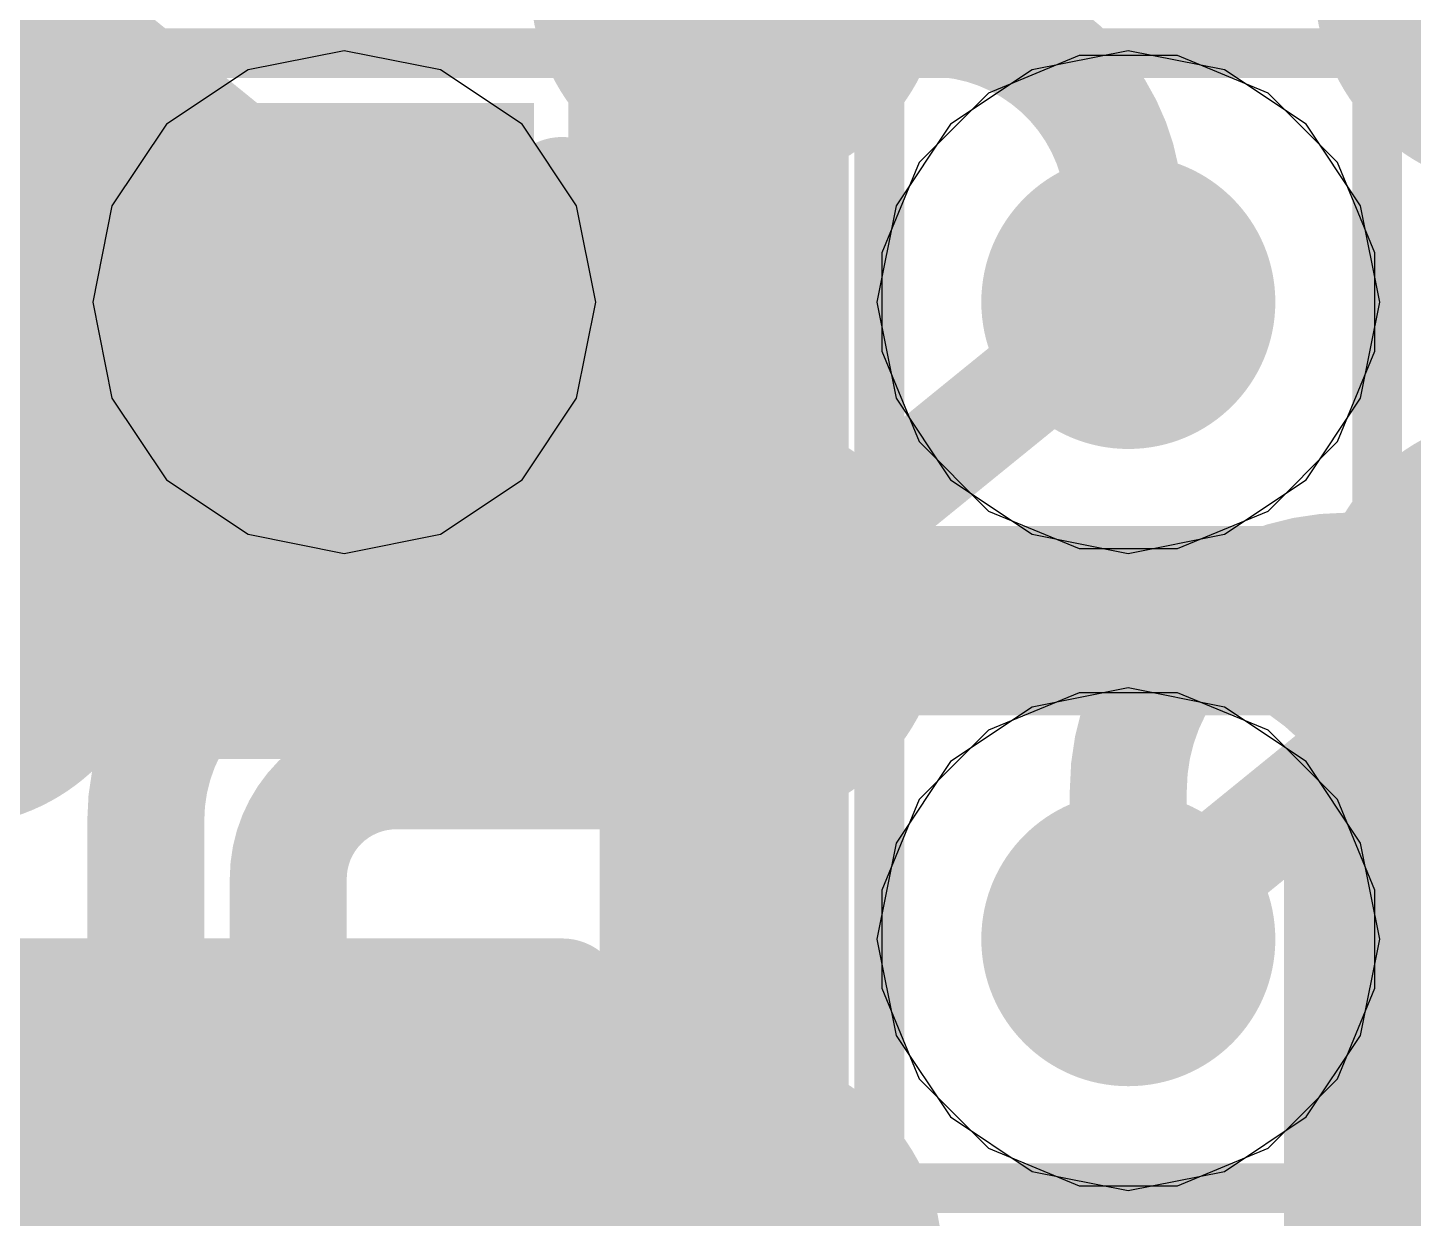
# Model space of a CAD drawing. Header units: inches. Extents: x -6 to 284, y -12 to 154.
# Drawn here: x 70.279 to 71.693, y 2.598 to 3.813 of the extents above; entities that cross this region are included whole.
import ezdxf

# ---------------------------------------------------------------- set-up
doc = ezdxf.new("R2010")
doc.units = ezdxf.units.IN
for name, color, linetype in [('Bottom Layer', 5, 'Continuous'), ('Bottom Overlay', 54, 'Continuous'), ('Bottom Paste', 16, 'Continuous'), ('Bottom Solder', 6, 'Continuous'), ('Drill Drawing', 1, 'Continuous'), ('GND-1', 16, 'Continuous'), ('GND-2', 90, 'Continuous'), ('GND-3', 216, 'Continuous'), ('GND-4', 54, 'Continuous'), ('PWR-1', 156, 'Continuous'), ('PWR-2', 130, 'Continuous'), ('Signal L1', 76, 'Continuous'), ('Signal L2', 6, 'Continuous'), ('Top Layer', 1, 'Continuous'), ('Top Paste', 8, 'Continuous'), ('Top Solder', 216, 'Continuous'), ('Via Holes', 16, 'Continuous')]:
    doc.layers.add(name, color=color, linetype=linetype)

# ---------------------------------------------------------------- blocks, each defined once
blk = doc.blocks.new('200_WFBGA__10_15__127')
at = {"layer": 'Top Layer'}
h = blk.add_hatch(color=1, dxfattribs=at)
edge = h.paths.add_edge_path()
edge.add_arc((-3.599942, -4.875022), 0.15999968, 0, 360)
h = blk.add_hatch(color=1, dxfattribs=at)
edge = h.paths.add_edge_path()
edge.add_arc((-2.800096, -4.875022), 0.15999968, 0, 360)
h = blk.add_hatch(color=1, dxfattribs=at)
edge = h.paths.add_edge_path()
edge.add_arc((-1.999996, -4.875022), 0.15999968, 0, 360)
h = blk.add_hatch(color=1, dxfattribs=at)
edge = h.paths.add_edge_path()
edge.add_arc((-3.599942, -5.525008), 0.15999968, 0, 360)
h = blk.add_hatch(color=1, dxfattribs=at)
edge = h.paths.add_edge_path()
edge.add_arc((-2.800096, -5.525008), 0.15999968, 0, 360)
h = blk.add_hatch(color=1, dxfattribs=at)
edge = h.paths.add_edge_path()
edge.add_arc((-1.999996, -5.525008), 0.15999968, 0, 360)
h = blk.add_hatch(color=1, dxfattribs=at)
edge = h.paths.add_edge_path()
edge.add_arc((-3.599942, -6.174994), 0.15999968, 0, 360)
h = blk.add_hatch(color=1, dxfattribs=at)
edge = h.paths.add_edge_path()
edge.add_arc((-2.800096, -6.174994), 0.15999968, 0, 360)
h = blk.add_hatch(color=1, dxfattribs=at)
edge = h.paths.add_edge_path()
edge.add_arc((-1.999996, -6.174994), 0.15999968, 0, 360)
at = {"layer": 'Top Paste'}
h = blk.add_hatch(color=8, dxfattribs=at)
edge = h.paths.add_edge_path()
edge.add_arc((-3.599942, -4.875022), 0.15999968, 0, 360)
h = blk.add_hatch(color=8, dxfattribs=at)
edge = h.paths.add_edge_path()
edge.add_arc((-2.800096, -4.875022), 0.15999968, 0, 360)
h = blk.add_hatch(color=8, dxfattribs=at)
edge = h.paths.add_edge_path()
edge.add_arc((-1.999996, -4.875022), 0.15999968, 0, 360)
h = blk.add_hatch(color=8, dxfattribs=at)
edge = h.paths.add_edge_path()
edge.add_arc((-3.599942, -5.525008), 0.15999968, 0, 360)
h = blk.add_hatch(color=8, dxfattribs=at)
edge = h.paths.add_edge_path()
edge.add_arc((-2.800096, -5.525008), 0.15999968, 0, 360)
h = blk.add_hatch(color=8, dxfattribs=at)
edge = h.paths.add_edge_path()
edge.add_arc((-1.999996, -5.525008), 0.15999968, 0, 360)
h = blk.add_hatch(color=8, dxfattribs=at)
edge = h.paths.add_edge_path()
edge.add_arc((-3.599942, -6.174994), 0.15999968, 0, 360)
h = blk.add_hatch(color=8, dxfattribs=at)
edge = h.paths.add_edge_path()
edge.add_arc((-2.800096, -6.174994), 0.15999968, 0, 360)
h = blk.add_hatch(color=8, dxfattribs=at)
edge = h.paths.add_edge_path()
edge.add_arc((-1.999996, -6.174994), 0.15999968, 0, 360)
at = {"layer": 'Top Solder'}
h = blk.add_hatch(color=216, dxfattribs=at)
edge = h.paths.add_edge_path()
edge.add_arc((-3.599942, -4.875022), 0.21001228, 0, 360)
h = blk.add_hatch(color=216, dxfattribs=at)
edge = h.paths.add_edge_path()
edge.add_arc((-2.800096, -4.875022), 0.21001228, 0, 360)
h = blk.add_hatch(color=216, dxfattribs=at)
edge = h.paths.add_edge_path()
edge.add_arc((-1.999996, -4.875022), 0.21001228, 0, 360)
h = blk.add_hatch(color=216, dxfattribs=at)
edge = h.paths.add_edge_path()
edge.add_arc((-3.599942, -5.525008), 0.21001228, 0, 360)
h = blk.add_hatch(color=216, dxfattribs=at)
edge = h.paths.add_edge_path()
edge.add_arc((-2.800096, -5.525008), 0.21001228, 0, 360)
h = blk.add_hatch(color=216, dxfattribs=at)
edge = h.paths.add_edge_path()
edge.add_arc((-1.999996, -5.525008), 0.21001228, 0, 360)
h = blk.add_hatch(color=216, dxfattribs=at)
edge = h.paths.add_edge_path()
edge.add_arc((-3.599942, -6.174994), 0.21001228, 0, 360)
h = blk.add_hatch(color=216, dxfattribs=at)
edge = h.paths.add_edge_path()
edge.add_arc((-2.800096, -6.174994), 0.21001228, 0, 360)
h = blk.add_hatch(color=216, dxfattribs=at)
edge = h.paths.add_edge_path()
edge.add_arc((-1.999996, -6.174994), 0.21001228, 0, 360)
blk = doc.blocks.new('C___0402_B_288')
at = {"layer": 'Bottom Layer'}
for points in [[(-0.2413, 0.3175), (-0.2412999999999999, -0.3175), (-0.6985, -0.3175), (-0.6985, 0.3175)], [(0.6985, 0.3175), (0.6985, -0.3175), (0.2413, -0.3175), (0.2412999999999999, 0.3175)]]:
    blk.add_hatch(color=5, dxfattribs=at).paths.add_polyline_path(points)
at = {"layer": 'Bottom Paste'}
for points in [[(-0.2413, 0.3175), (-0.2412999999999999, -0.3175), (-0.6985, -0.3175), (-0.6985, 0.3175)], [(0.6985, 0.3175), (0.6985, -0.3175), (0.2413, -0.3175), (0.2412999999999999, 0.3175)]]:
    blk.add_hatch(color=16, dxfattribs=at).paths.add_polyline_path(points)
at = {"layer": 'Bottom Solder'}
for points in [[(-0.18130012, 0.37749988), (-0.18130012, -0.37749988), (-0.7584998799999999, -0.37749988), (-0.7584998799999999, 0.37749988)], [(0.7584998799999999, 0.37749988), (0.7584998799999999, -0.37749988), (0.18130012, -0.37749988), (0.18130012, 0.37749988)]]:
    blk.add_hatch(color=6, dxfattribs=at).paths.add_polyline_path(points)
at = {"layer": 'Bottom Overlay'}
for points in [[(-0.7874, 0.4064, 0.127, 0.127, 0), (-0.7874, -0.4064, 0.127, 0.127, 0)], [(-0.7874, 0.4064, 0.127, 0.127, 0), (-0.2794, 0.4064, 0.127, 0.127, 0)], [(0.2794, 0.4064, 0.127, 0.127, 0), (0.7874, 0.4064, 0.127, 0.127, 0)], [(0.7874, 0.4064, 0.127, 0.127, 0), (0.7874, -0.4064, 0.127, 0.127, 0)], [(-0.7874, -0.4064, 0.127, 0.127, 0), (-0.2794, -0.4064, 0.127, 0.127, 0)], [(0.2794, -0.4064, 0.127, 0.127, 0), (0.7874, -0.4064, 0.127, 0.127, 0)]]:
    blk.add_lwpolyline(points, format="xyseb", dxfattribs=at)
for points in [[(-0.8191499999999999, 0.4064, 0.0635, 0.0635, 1), (-0.7556499999999999, 0.4064, 0.0635, 0.0635, 1)], [(-0.8191499999999999, 0.4064, 0.0635, 0.0635, 1), (-0.7556499999999999, 0.4064, 0.0635, 0.0635, 1)], [(-0.31115, 0.4064, 0.0635, 0.0635, 1), (-0.24765, 0.4064, 0.0635, 0.0635, 1)], [(0.24765, 0.4064, 0.0635, 0.0635, 1), (0.31115, 0.4064, 0.0635, 0.0635, 1)], [(0.7556499999999999, 0.4064, 0.0635, 0.0635, 1), (0.8191499999999999, 0.4064, 0.0635, 0.0635, 1)], [(0.7556499999999999, 0.4064, 0.0635, 0.0635, 1), (0.8191499999999999, 0.4064, 0.0635, 0.0635, 1)], [(-0.8191499999999999, -0.4064, 0.0635, 0.0635, 1), (-0.7556499999999999, -0.4064, 0.0635, 0.0635, 1)], [(-0.8191499999999999, -0.4064, 0.0635, 0.0635, 1), (-0.7556499999999999, -0.4064, 0.0635, 0.0635, 1)], [(-0.31115, -0.4064, 0.0635, 0.0635, 1), (-0.24765, -0.4064, 0.0635, 0.0635, 1)], [(0.24765, -0.4064, 0.0635, 0.0635, 1), (0.31115, -0.4064, 0.0635, 0.0635, 1)], [(0.7556499999999999, -0.4064, 0.0635, 0.0635, 1), (0.8191499999999999, -0.4064, 0.0635, 0.0635, 1)], [(0.7556499999999999, -0.4064, 0.0635, 0.0635, 1), (0.8191499999999999, -0.4064, 0.0635, 0.0635, 1)]]:
    blk.add_lwpolyline(points, format="xyseb", close=True, dxfattribs=at)
blk = doc.blocks.new('C___0402_B_295')
at = {"layer": 'Bottom Layer'}
for points in [[(-0.2413, 0.3175), (-0.2412999999999999, -0.3175), (-0.6985, -0.3175), (-0.6985, 0.3175)], [(0.6985, 0.3175), (0.6985, -0.3175), (0.2413, -0.3175), (0.2412999999999999, 0.3175)]]:
    blk.add_hatch(color=5, dxfattribs=at).paths.add_polyline_path(points)
at = {"layer": 'Bottom Paste'}
for points in [[(-0.2413, 0.3175), (-0.2412999999999999, -0.3175), (-0.6985, -0.3175), (-0.6985, 0.3175)], [(0.6985, 0.3175), (0.6985, -0.3175), (0.2413, -0.3175), (0.2412999999999999, 0.3175)]]:
    blk.add_hatch(color=16, dxfattribs=at).paths.add_polyline_path(points)
at = {"layer": 'Bottom Solder'}
for points in [[(-0.18130012, 0.37749988), (-0.18130012, -0.37749988), (-0.7584998799999999, -0.37749988), (-0.7584998799999999, 0.37749988)], [(0.7584998799999999, 0.37749988), (0.7584998799999999, -0.37749988), (0.18130012, -0.37749988), (0.18130012, 0.37749988)]]:
    blk.add_hatch(color=6, dxfattribs=at).paths.add_polyline_path(points)
at = {"layer": 'Bottom Overlay'}
for points in [[(-0.7874, -0.4064, 0.127, 0.127, 0), (-0.7874, 0.4064, 0.127, 0.127, 0)], [(-0.2794, 0.4064, 0.127, 0.127, 0), (-0.7874, 0.4064, 0.127, 0.127, 0)], [(0.7874, 0.4064, 0.127, 0.127, 0), (0.2794, 0.4064, 0.127, 0.127, 0)], [(0.7874, -0.4064, 0.127, 0.127, 0), (0.7874, 0.4064, 0.127, 0.127, 0)], [(-0.2794, -0.4064, 0.127, 0.127, 0), (-0.7874, -0.4064, 0.127, 0.127, 0)], [(0.7874, -0.4064, 0.127, 0.127, 0), (0.2794, -0.4064, 0.127, 0.127, 0)]]:
    blk.add_lwpolyline(points, format="xyseb", dxfattribs=at)
for points in [[(-0.8191499999999999, 0.4064, 0.0635, 0.0635, 1), (-0.7556499999999999, 0.4064, 0.0635, 0.0635, 1)], [(-0.8191499999999999, 0.4064, 0.0635, 0.0635, 1), (-0.7556499999999999, 0.4064, 0.0635, 0.0635, 1)], [(-0.31115, 0.4064, 0.0635, 0.0635, 1), (-0.24765, 0.4064, 0.0635, 0.0635, 1)], [(0.24765, 0.4064, 0.0635, 0.0635, 1), (0.31115, 0.4064, 0.0635, 0.0635, 1)], [(0.7556499999999999, 0.4064, 0.0635, 0.0635, 1), (0.8191499999999999, 0.4064, 0.0635, 0.0635, 1)], [(0.7556499999999999, 0.4064, 0.0635, 0.0635, 1), (0.8191499999999999, 0.4064, 0.0635, 0.0635, 1)], [(-0.8191499999999999, -0.4064, 0.0635, 0.0635, 1), (-0.7556499999999999, -0.4064, 0.0635, 0.0635, 1)], [(-0.8191499999999999, -0.4064, 0.0635, 0.0635, 1), (-0.7556499999999999, -0.4064, 0.0635, 0.0635, 1)], [(-0.31115, -0.4064, 0.0635, 0.0635, 1), (-0.24765, -0.4064, 0.0635, 0.0635, 1)], [(0.24765, -0.4064, 0.0635, 0.0635, 1), (0.31115, -0.4064, 0.0635, 0.0635, 1)], [(0.7556499999999999, -0.4064, 0.0635, 0.0635, 1), (0.8191499999999999, -0.4064, 0.0635, 0.0635, 1)], [(0.7556499999999999, -0.4064, 0.0635, 0.0635, 1), (0.8191499999999999, -0.4064, 0.0635, 0.0635, 1)]]:
    blk.add_lwpolyline(points, format="xyseb", close=True, dxfattribs=at)
blk = doc.blocks.new('C___0402_B_310')
at = {"layer": 'Bottom Layer'}
for points in [[(-0.2413, 0.3175), (-0.2412999999999999, -0.3175), (-0.6985, -0.3175), (-0.6985, 0.3175)], [(0.6985, 0.3175), (0.6985, -0.3175), (0.2413, -0.3175), (0.2412999999999999, 0.3175)]]:
    blk.add_hatch(color=5, dxfattribs=at).paths.add_polyline_path(points)
at = {"layer": 'Bottom Paste'}
for points in [[(-0.2413, 0.3175), (-0.2412999999999999, -0.3175), (-0.6985, -0.3175), (-0.6985, 0.3175)], [(0.6985, 0.3175), (0.6985, -0.3175), (0.2413, -0.3175), (0.2412999999999999, 0.3175)]]:
    blk.add_hatch(color=16, dxfattribs=at).paths.add_polyline_path(points)
at = {"layer": 'Bottom Solder'}
for points in [[(-0.18130012, 0.37749988), (-0.18130012, -0.37749988), (-0.7584998799999999, -0.37749988), (-0.7584998799999999, 0.37749988)], [(0.7584998799999999, 0.37749988), (0.7584998799999999, -0.37749988), (0.18130012, -0.37749988), (0.18130012, 0.37749988)]]:
    blk.add_hatch(color=6, dxfattribs=at).paths.add_polyline_path(points)
at = {"layer": 'Bottom Overlay'}
for points in [[(-0.7874, 0.4064, 0.127, 0.127, 0), (-0.7874, -0.4064, 0.127, 0.127, 0)], [(-0.7874, 0.4064, 0.127, 0.127, 0), (-0.2794, 0.4064, 0.127, 0.127, 0)], [(0.2794, 0.4064, 0.127, 0.127, 0), (0.7874, 0.4064, 0.127, 0.127, 0)], [(0.7874, 0.4064, 0.127, 0.127, 0), (0.7874, -0.4064, 0.127, 0.127, 0)], [(-0.7874, -0.4064, 0.127, 0.127, 0), (-0.2794, -0.4064, 0.127, 0.127, 0)], [(0.2794, -0.4064, 0.127, 0.127, 0), (0.7874, -0.4064, 0.127, 0.127, 0)]]:
    blk.add_lwpolyline(points, format="xyseb", dxfattribs=at)
for points in [[(-0.8191499999999999, 0.4064, 0.0635, 0.0635, 1), (-0.7556499999999999, 0.4064, 0.0635, 0.0635, 1)], [(-0.8191499999999999, 0.4064, 0.0635, 0.0635, 1), (-0.7556499999999999, 0.4064, 0.0635, 0.0635, 1)], [(-0.31115, 0.4064, 0.0635, 0.0635, 1), (-0.24765, 0.4064, 0.0635, 0.0635, 1)], [(0.24765, 0.4064, 0.0635, 0.0635, 1), (0.31115, 0.4064, 0.0635, 0.0635, 1)], [(0.7556499999999999, 0.4064, 0.0635, 0.0635, 1), (0.8191499999999999, 0.4064, 0.0635, 0.0635, 1)], [(0.7556499999999999, 0.4064, 0.0635, 0.0635, 1), (0.8191499999999999, 0.4064, 0.0635, 0.0635, 1)], [(-0.8191499999999999, -0.4064, 0.0635, 0.0635, 1), (-0.7556499999999999, -0.4064, 0.0635, 0.0635, 1)], [(-0.8191499999999999, -0.4064, 0.0635, 0.0635, 1), (-0.7556499999999999, -0.4064, 0.0635, 0.0635, 1)], [(-0.31115, -0.4064, 0.0635, 0.0635, 1), (-0.24765, -0.4064, 0.0635, 0.0635, 1)], [(0.24765, -0.4064, 0.0635, 0.0635, 1), (0.31115, -0.4064, 0.0635, 0.0635, 1)], [(0.7556499999999999, -0.4064, 0.0635, 0.0635, 1), (0.8191499999999999, -0.4064, 0.0635, 0.0635, 1)], [(0.7556499999999999, -0.4064, 0.0635, 0.0635, 1), (0.8191499999999999, -0.4064, 0.0635, 0.0635, 1)]]:
    blk.add_lwpolyline(points, format="xyseb", close=True, dxfattribs=at)

msp = doc.modelspace()

# ---------------------------------------------------------------- hatches: boundary and pattern name
at = {"layer": 'Bottom Layer'}
h = msp.add_hatch(color=5, dxfattribs=at)
edge = h.paths.add_edge_path()
edge.add_arc((70.60184, 3.53319588), 0.1499997, 0, 360)
h = msp.add_hatch(color=5, dxfattribs=at)
edge = h.paths.add_edge_path()
edge.add_arc((71.40184094, 3.53317302), 0.1499997, 0, 360)
h = msp.add_hatch(color=5, dxfattribs=at)
edge = h.paths.add_edge_path()
edge.add_arc((71.40184348, 2.88279332), 0.1499997, 0, 360)
at = {"layer": 'GND-1'}
h = msp.add_hatch(color=16, dxfattribs=at)
edge = h.paths.add_edge_path()
edge.add_arc((70.60184, 3.53319588), 0.1499997, 0, 360)
h = msp.add_hatch(color=16, dxfattribs=at)
edge = h.paths.add_edge_path()
edge.add_arc((71.40184094, 3.53317302), 0.1499997, 0, 360)
h = msp.add_hatch(color=16, dxfattribs=at)
edge = h.paths.add_edge_path()
edge.add_arc((71.40184348, 2.88279332), 0.1499997, 0, 360)
at = {"layer": 'GND-2'}
h = msp.add_hatch(color=90, dxfattribs=at)
edge = h.paths.add_edge_path()
edge.add_arc((70.60184, 3.53319588), 0.1499997, 0, 360)
h = msp.add_hatch(color=90, dxfattribs=at)
edge = h.paths.add_edge_path()
edge.add_arc((71.40184094, 3.53317302), 0.1499997, 0, 360)
h = msp.add_hatch(color=90, dxfattribs=at)
edge = h.paths.add_edge_path()
edge.add_arc((71.40184348, 2.88279332), 0.1499997, 0, 360)
at = {"layer": 'GND-3'}
h = msp.add_hatch(color=216, dxfattribs=at)
edge = h.paths.add_edge_path()
edge.add_arc((70.60184, 3.53319588), 0.1499997, 0, 360)
h = msp.add_hatch(color=216, dxfattribs=at)
edge = h.paths.add_edge_path()
edge.add_arc((71.40184094, 3.53317302), 0.1499997, 0, 360)
h = msp.add_hatch(color=216, dxfattribs=at)
edge = h.paths.add_edge_path()
edge.add_arc((71.40184348, 2.88279332), 0.1499997, 0, 360)
at = {"layer": 'GND-4'}
h = msp.add_hatch(color=54, dxfattribs=at)
edge = h.paths.add_edge_path()
edge.add_arc((70.60184, 3.53319588), 0.1499997, 0, 360)
h = msp.add_hatch(color=54, dxfattribs=at)
edge = h.paths.add_edge_path()
edge.add_arc((71.40184094, 3.53317302), 0.1499997, 0, 360)
h = msp.add_hatch(color=54, dxfattribs=at)
edge = h.paths.add_edge_path()
edge.add_arc((71.40184348, 2.88279332), 0.1499997, 0, 360)
at = {"layer": 'PWR-1'}
h = msp.add_hatch(color=156, dxfattribs=at)
edge = h.paths.add_edge_path()
edge.add_arc((70.60184, 3.53319588), 0.1499997, 0, 360)
h = msp.add_hatch(color=156, dxfattribs=at)
edge = h.paths.add_edge_path()
edge.add_arc((71.40184094, 3.53317302), 0.1499997, 0, 360)
h = msp.add_hatch(color=156, dxfattribs=at)
edge = h.paths.add_edge_path()
edge.add_arc((71.40184348, 2.88279332), 0.1499997, 0, 360)
at = {"layer": 'PWR-2'}
h = msp.add_hatch(color=130, dxfattribs=at)
edge = h.paths.add_edge_path()
edge.add_arc((70.60184, 3.53319588), 0.1499997, 0, 360)
h = msp.add_hatch(color=130, dxfattribs=at)
edge = h.paths.add_edge_path()
edge.add_arc((71.40184094, 3.53317302), 0.1499997, 0, 360)
h = msp.add_hatch(color=130, dxfattribs=at)
edge = h.paths.add_edge_path()
edge.add_arc((71.40184348, 2.88279332), 0.1499997, 0, 360)
at = {"layer": 'Signal L1'}
h = msp.add_hatch(color=76, dxfattribs=at)
edge = h.paths.add_edge_path()
edge.add_arc((70.60184, 3.53319588), 0.1499997, 0, 360)
h = msp.add_hatch(color=76, dxfattribs=at)
edge = h.paths.add_edge_path()
edge.add_arc((71.40184094, 3.53317302), 0.1499997, 0, 360)
h = msp.add_hatch(color=76, dxfattribs=at)
edge = h.paths.add_edge_path()
edge.add_arc((71.40184348, 2.88279332), 0.1499997, 0, 360)
at = {"layer": 'Signal L2'}
h = msp.add_hatch(color=6, dxfattribs=at)
edge = h.paths.add_edge_path()
edge.add_arc((70.60184, 3.53319588), 0.1499997, 0, 360)
h = msp.add_hatch(color=6, dxfattribs=at)
edge = h.paths.add_edge_path()
edge.add_arc((71.40184094, 3.53317302), 0.1499997, 0, 360)
h = msp.add_hatch(color=6, dxfattribs=at)
edge = h.paths.add_edge_path()
edge.add_arc((71.40184348, 2.88279332), 0.1499997, 0, 360)
at = {"layer": 'Top Layer'}
h = msp.add_hatch(color=1, dxfattribs=at)
edge = h.paths.add_edge_path()
edge.add_arc((70.60184, 3.53319588), 0.1499997, 0, 360)
h = msp.add_hatch(color=1, dxfattribs=at)
edge = h.paths.add_edge_path()
edge.add_arc((71.40184094, 3.53317302), 0.1499997, 0, 360)
h = msp.add_hatch(color=1, dxfattribs=at)
edge = h.paths.add_edge_path()
edge.add_arc((71.40184348, 2.88279332), 0.1499997, 0, 360)
at = {"layer": 'Via Holes'}
h = msp.add_hatch(color=7, dxfattribs=at)
edge = h.paths.add_edge_path()
edge.add_arc((70.60184, 3.53319588), 0.07499858, 0, 360)
h = msp.add_hatch(color=7, dxfattribs=at)
edge = h.paths.add_edge_path()
edge.add_arc((71.40184094, 3.53317302), 0.07499858, 0, 360)
h = msp.add_hatch(color=7, dxfattribs=at)
edge = h.paths.add_edge_path()
edge.add_arc((71.40184348, 2.88279332), 0.07499858, 0, 360)

# ---------------------------------------------------------------- linework, layer by layer
at = {"layer": 'Bottom Layer'}
msp.add_lwpolyline([(70.98933732, 0.8063128399999999, 0.254, 0.254, 0), (70.98933732, 5.09825244, 0.254, 0.254, 0)], format="xyseb", dxfattribs=at)
at = {"layer": 'Drill Drawing'}
for points in [[(70.34783999999999, 3.78719588, 0.0508, 0.0508, 0), (70.85584, 3.78719588, 0.0508, 0.0508, 0)], [(70.34783999999999, 3.27919588, 0.0508, 0.0508, 0), (70.34783999999999, 3.78719588, 0.0508, 0.0508, 0)], [(70.85584, 3.27919588, 0.0508, 0.0508, 0), (70.85584, 3.78719588, 0.0508, 0.0508, 0)], [(71.14784094, 3.78717302, 0.0508, 0.0508, 0), (71.65584094, 3.78717302, 0.0508, 0.0508, 0)], [(71.14784094, 3.27917302, 0.0508, 0.0508, 0), (71.14784094, 3.78717302, 0.0508, 0.0508, 0)], [(71.65584094, 3.27917302, 0.0508, 0.0508, 0), (71.65584094, 3.78717302, 0.0508, 0.0508, 0)], [(70.34783999999999, 3.27919588, 0.0508, 0.0508, 0), (70.85584, 3.27919588, 0.0508, 0.0508, 0)], [(71.14784094, 3.27917302, 0.0508, 0.0508, 0), (71.65584094, 3.27917302, 0.0508, 0.0508, 0)], [(71.14784347999999, 3.13679332, 0.0508, 0.0508, 0), (71.65584348, 3.13679332, 0.0508, 0.0508, 0)], [(71.14784347999999, 2.62879332, 0.0508, 0.0508, 0), (71.14784347999999, 3.13679332, 0.0508, 0.0508, 0)], [(71.65584348, 2.62879332, 0.0508, 0.0508, 0), (71.65584348, 3.13679332, 0.0508, 0.0508, 0)], [(71.14784347999999, 2.62879332, 0.0508, 0.0508, 0), (71.65584348, 2.62879332, 0.0508, 0.0508, 0)]]:
    msp.add_lwpolyline(points, format="xyseb", dxfattribs=at)
for points in [[(70.33514, 3.78719588, 0.0254, 0.0254, 1), (70.36053999999999, 3.78719588, 0.0254, 0.0254, 1)], [(70.33514, 3.78719588, 0.0254, 0.0254, 1), (70.36053999999999, 3.78719588, 0.0254, 0.0254, 1)], [(70.84313999999999, 3.78719588, 0.0254, 0.0254, 1), (70.86854, 3.78719588, 0.0254, 0.0254, 1)], [(70.84313999999999, 3.78719588, 0.0254, 0.0254, 1), (70.86854, 3.78719588, 0.0254, 0.0254, 1)], [(71.13514094, 3.78717302, 0.0254, 0.0254, 1), (71.16054093999999, 3.78717302, 0.0254, 0.0254, 1)], [(71.13514094, 3.78717302, 0.0254, 0.0254, 1), (71.16054093999999, 3.78717302, 0.0254, 0.0254, 1)], [(71.64314094, 3.78717302, 0.0254, 0.0254, 1), (71.66854093999999, 3.78717302, 0.0254, 0.0254, 1)], [(71.64314094, 3.78717302, 0.0254, 0.0254, 1), (71.66854093999999, 3.78717302, 0.0254, 0.0254, 1)], [(70.33514, 3.27919588, 0.0254, 0.0254, 1), (70.36053999999999, 3.27919588, 0.0254, 0.0254, 1)], [(70.33514, 3.27919588, 0.0254, 0.0254, 1), (70.36053999999999, 3.27919588, 0.0254, 0.0254, 1)], [(70.84313999999999, 3.27919588, 0.0254, 0.0254, 1), (70.86854, 3.27919588, 0.0254, 0.0254, 1)], [(70.84313999999999, 3.27919588, 0.0254, 0.0254, 1), (70.86854, 3.27919588, 0.0254, 0.0254, 1)], [(71.13514094, 3.27917302, 0.0254, 0.0254, 1), (71.16054093999999, 3.27917302, 0.0254, 0.0254, 1)], [(71.13514094, 3.27917302, 0.0254, 0.0254, 1), (71.16054093999999, 3.27917302, 0.0254, 0.0254, 1)], [(71.64314094, 3.27917302, 0.0254, 0.0254, 1), (71.66854093999999, 3.27917302, 0.0254, 0.0254, 1)], [(71.64314094, 3.27917302, 0.0254, 0.0254, 1), (71.66854093999999, 3.27917302, 0.0254, 0.0254, 1)], [(71.13514348, 3.13679332, 0.0254, 0.0254, 1), (71.16054348, 3.13679332, 0.0254, 0.0254, 1)], [(71.13514348, 3.13679332, 0.0254, 0.0254, 1), (71.16054348, 3.13679332, 0.0254, 0.0254, 1)], [(71.64314348, 3.13679332, 0.0254, 0.0254, 1), (71.66854348, 3.13679332, 0.0254, 0.0254, 1)], [(71.64314348, 3.13679332, 0.0254, 0.0254, 1), (71.66854348, 3.13679332, 0.0254, 0.0254, 1)], [(71.13514348, 2.62879332, 0.0254, 0.0254, 1), (71.16054348, 2.62879332, 0.0254, 0.0254, 1)], [(71.13514348, 2.62879332, 0.0254, 0.0254, 1), (71.16054348, 2.62879332, 0.0254, 0.0254, 1)], [(71.64314348, 2.62879332, 0.0254, 0.0254, 1), (71.66854348, 2.62879332, 0.0254, 0.0254, 1)], [(71.64314348, 2.62879332, 0.0254, 0.0254, 1), (71.66854348, 2.62879332, 0.0254, 0.0254, 1)]]:
    msp.add_lwpolyline(points, format="xyseb", close=True, dxfattribs=at)
at = {"layer": 'GND-1'}
for p, q in [((71.35179532, 3.78477272), (71.25932153999999, 3.74646952)), ((71.45188655999999, 3.78477272), (71.35179532, 3.78477272)), ((71.54436034, 3.74646952), (71.45188655999999, 3.78477272)), ((71.25932153999999, 3.74646952), (71.18854443999999, 3.675692419999999)), ((71.61513744, 3.675692419999999), (71.54436034, 3.74646952)), ((71.18854443999999, 3.675692419999999), (71.15024124, 3.58321864)), ((71.65344064, 3.58321864), (71.61513744, 3.675692419999999)), ((71.15024124, 3.58321864), (71.15024124, 3.4831274)), ((71.65344064, 3.4831274), (71.65344064, 3.58321864)), ((71.15024124, 3.4831274), (71.18854443999999, 3.39065362)), ((71.61513744, 3.39065362), (71.65344064, 3.4831274)), ((71.18854443999999, 3.39065362), (71.25932153999999, 3.31987652)), ((71.54436034, 3.31987652), (71.61513744, 3.39065362)), ((71.25932153999999, 3.31987652), (71.35179532, 3.28157332)), ((71.45188655999999, 3.28157332), (71.54436034, 3.31987652)), ((71.35179532, 3.28157332), (71.45188655999999, 3.28157332)), ((71.35179786, 3.13439302), (71.25932408, 3.09608982)), ((71.4518891, 3.13439302), (71.35179786, 3.13439302)), ((71.54436288, 3.09608982), (71.4518891, 3.13439302)), ((71.25932408, 3.09608982), (71.18854698, 3.02531272)), ((71.61513998, 3.02531272), (71.54436288, 3.09608982)), ((71.18854698, 3.02531272), (71.15024378, 2.93283894)), ((71.65344318, 2.93283894), (71.61513998, 3.02531272)), ((71.15024378, 2.93283894), (71.15024378, 2.8327477)), ((71.65344318, 2.8327477), (71.65344318, 2.93283894)), ((71.15024378, 2.8327477), (71.18854698, 2.74027392)), ((71.61513998, 2.74027392), (71.65344318, 2.8327477)), ((71.18854698, 2.74027392), (71.25932408, 2.66949682)), ((71.54436288, 2.66949682), (71.61513998, 2.74027392)), ((71.25932408, 2.66949682), (71.35179786, 2.63119362)), ((71.4518891, 2.63119362), (71.54436288, 2.66949682)), ((71.35179786, 2.63119362), (71.4518891, 2.63119362))]:
    msp.add_line(p, q, dxfattribs=at)
at = {"layer": 'GND-2'}
for p, q in [((71.35179532, 3.78477272), (71.25932153999999, 3.74646952)), ((71.45188655999999, 3.78477272), (71.35179532, 3.78477272)), ((71.54436034, 3.74646952), (71.45188655999999, 3.78477272)), ((71.25932153999999, 3.74646952), (71.18854443999999, 3.675692419999999)), ((71.61513744, 3.675692419999999), (71.54436034, 3.74646952)), ((71.18854443999999, 3.675692419999999), (71.15024124, 3.58321864)), ((71.65344064, 3.58321864), (71.61513744, 3.675692419999999)), ((71.15024124, 3.58321864), (71.15024124, 3.4831274)), ((71.65344064, 3.4831274), (71.65344064, 3.58321864)), ((71.15024124, 3.4831274), (71.18854443999999, 3.39065362)), ((71.61513744, 3.39065362), (71.65344064, 3.4831274)), ((71.18854443999999, 3.39065362), (71.25932153999999, 3.31987652)), ((71.54436034, 3.31987652), (71.61513744, 3.39065362)), ((71.25932153999999, 3.31987652), (71.35179532, 3.28157332)), ((71.45188655999999, 3.28157332), (71.54436034, 3.31987652)), ((71.35179532, 3.28157332), (71.45188655999999, 3.28157332)), ((71.35179786, 3.13439302), (71.25932408, 3.09608982)), ((71.4518891, 3.13439302), (71.35179786, 3.13439302)), ((71.54436288, 3.09608982), (71.4518891, 3.13439302)), ((71.25932408, 3.09608982), (71.18854698, 3.02531272)), ((71.61513998, 3.02531272), (71.54436288, 3.09608982)), ((71.18854698, 3.02531272), (71.15024378, 2.93283894)), ((71.65344318, 2.93283894), (71.61513998, 3.02531272)), ((71.15024378, 2.93283894), (71.15024378, 2.8327477)), ((71.65344318, 2.8327477), (71.65344318, 2.93283894)), ((71.15024378, 2.8327477), (71.18854698, 2.74027392)), ((71.61513998, 2.74027392), (71.65344318, 2.8327477)), ((71.18854698, 2.74027392), (71.25932408, 2.66949682)), ((71.54436288, 2.66949682), (71.61513998, 2.74027392)), ((71.25932408, 2.66949682), (71.35179786, 2.63119362)), ((71.4518891, 2.63119362), (71.54436288, 2.66949682)), ((71.35179786, 2.63119362), (71.4518891, 2.63119362))]:
    msp.add_line(p, q, dxfattribs=at)
at = {"layer": 'GND-3'}
for p, q in [((71.35179532, 3.78477272), (71.25932153999999, 3.74646952)), ((71.45188655999999, 3.78477272), (71.35179532, 3.78477272)), ((71.54436034, 3.74646952), (71.45188655999999, 3.78477272)), ((71.25932153999999, 3.74646952), (71.18854443999999, 3.675692419999999)), ((71.61513744, 3.675692419999999), (71.54436034, 3.74646952)), ((71.18854443999999, 3.675692419999999), (71.15024124, 3.58321864)), ((71.65344064, 3.58321864), (71.61513744, 3.675692419999999)), ((71.15024124, 3.58321864), (71.15024124, 3.4831274)), ((71.65344064, 3.4831274), (71.65344064, 3.58321864)), ((71.15024124, 3.4831274), (71.18854443999999, 3.39065362)), ((71.61513744, 3.39065362), (71.65344064, 3.4831274)), ((71.18854443999999, 3.39065362), (71.25932153999999, 3.31987652)), ((71.54436034, 3.31987652), (71.61513744, 3.39065362)), ((71.25932153999999, 3.31987652), (71.35179532, 3.28157332)), ((71.45188655999999, 3.28157332), (71.54436034, 3.31987652)), ((71.35179532, 3.28157332), (71.45188655999999, 3.28157332)), ((71.35179786, 3.13439302), (71.25932408, 3.09608982)), ((71.4518891, 3.13439302), (71.35179786, 3.13439302)), ((71.54436288, 3.09608982), (71.4518891, 3.13439302)), ((71.25932408, 3.09608982), (71.18854698, 3.02531272)), ((71.61513998, 3.02531272), (71.54436288, 3.09608982)), ((71.18854698, 3.02531272), (71.15024378, 2.93283894)), ((71.65344318, 2.93283894), (71.61513998, 3.02531272)), ((71.15024378, 2.93283894), (71.15024378, 2.8327477)), ((71.65344318, 2.8327477), (71.65344318, 2.93283894)), ((71.15024378, 2.8327477), (71.18854698, 2.74027392)), ((71.61513998, 2.74027392), (71.65344318, 2.8327477)), ((71.18854698, 2.74027392), (71.25932408, 2.66949682)), ((71.54436288, 2.66949682), (71.61513998, 2.74027392)), ((71.25932408, 2.66949682), (71.35179786, 2.63119362)), ((71.4518891, 2.63119362), (71.54436288, 2.66949682)), ((71.35179786, 2.63119362), (71.4518891, 2.63119362))]:
    msp.add_line(p, q, dxfattribs=at)
at = {"layer": 'GND-4'}
for p, q in [((71.35179532, 3.78477272), (71.25932153999999, 3.74646952)), ((71.45188655999999, 3.78477272), (71.35179532, 3.78477272)), ((71.54436034, 3.74646952), (71.45188655999999, 3.78477272)), ((71.25932153999999, 3.74646952), (71.18854443999999, 3.675692419999999)), ((71.61513744, 3.675692419999999), (71.54436034, 3.74646952)), ((71.18854443999999, 3.675692419999999), (71.15024124, 3.58321864)), ((71.65344064, 3.58321864), (71.61513744, 3.675692419999999)), ((71.15024124, 3.58321864), (71.15024124, 3.4831274)), ((71.65344064, 3.4831274), (71.65344064, 3.58321864)), ((71.15024124, 3.4831274), (71.18854443999999, 3.39065362)), ((71.61513744, 3.39065362), (71.65344064, 3.4831274)), ((71.18854443999999, 3.39065362), (71.25932153999999, 3.31987652)), ((71.54436034, 3.31987652), (71.61513744, 3.39065362)), ((71.25932153999999, 3.31987652), (71.35179532, 3.28157332)), ((71.45188655999999, 3.28157332), (71.54436034, 3.31987652)), ((71.35179532, 3.28157332), (71.45188655999999, 3.28157332)), ((71.35179786, 3.13439302), (71.25932408, 3.09608982)), ((71.4518891, 3.13439302), (71.35179786, 3.13439302)), ((71.54436288, 3.09608982), (71.4518891, 3.13439302)), ((71.25932408, 3.09608982), (71.18854698, 3.02531272)), ((71.61513998, 3.02531272), (71.54436288, 3.09608982)), ((71.18854698, 3.02531272), (71.15024378, 2.93283894)), ((71.65344318, 2.93283894), (71.61513998, 3.02531272)), ((71.15024378, 2.93283894), (71.15024378, 2.8327477)), ((71.65344318, 2.8327477), (71.65344318, 2.93283894)), ((71.15024378, 2.8327477), (71.18854698, 2.74027392)), ((71.61513998, 2.74027392), (71.65344318, 2.8327477)), ((71.18854698, 2.74027392), (71.25932408, 2.66949682)), ((71.54436288, 2.66949682), (71.61513998, 2.74027392)), ((71.25932408, 2.66949682), (71.35179786, 2.63119362)), ((71.4518891, 2.63119362), (71.54436288, 2.66949682)), ((71.35179786, 2.63119362), (71.4518891, 2.63119362))]:
    msp.add_line(p, q, dxfattribs=at)
at = {"layer": 'PWR-1'}
for p, q in [((70.60184, 3.78972572), (70.50367154, 3.7701982)), ((70.70000845999999, 3.7701982), (70.60184, 3.78972572)), ((71.40184094, 3.78970286), (71.30367247999999, 3.77017534)), ((71.5000094, 3.77017534), (71.40184094, 3.78970286)), ((70.50367154, 3.7701982), (70.42044589999999, 3.71458998)), ((70.7832341, 3.71458998), (70.70000845999999, 3.7701982)), ((71.30367247999999, 3.77017534), (71.22044684, 3.71456712)), ((71.58323503999999, 3.71456712), (71.5000094, 3.77017534)), ((70.42044589999999, 3.71458998), (70.36483768, 3.63136434)), ((70.83884232, 3.63136434), (70.7832341, 3.71458998)), ((71.22044684, 3.71456712), (71.16483862, 3.63134148)), ((71.63884326, 3.63134148), (71.58323503999999, 3.71456712)), ((70.36483768, 3.63136434), (70.34531016, 3.53319588)), ((70.85836984, 3.53319588), (70.83884232, 3.63136434)), ((71.16483862, 3.63134148), (71.1453111, 3.53317302)), ((71.65837078, 3.53317302), (71.63884326, 3.63134148)), ((70.34531016, 3.53319588), (70.36483768, 3.43502742)), ((70.83884232, 3.43502742), (70.85836984, 3.53319588)), ((71.1453111, 3.53317302), (71.16483862, 3.43500456)), ((71.63884326, 3.43500456), (71.65837078, 3.53317302)), ((70.36483768, 3.43502742), (70.42044589999999, 3.351801779999999)), ((70.7832341, 3.351801779999999), (70.83884232, 3.43502742)), ((71.16483862, 3.43500456), (71.22044684, 3.35177892)), ((71.58323503999999, 3.35177892), (71.63884326, 3.43500456)), ((70.42044589999999, 3.351801779999999), (70.50367154, 3.29619356)), ((70.70000845999999, 3.29619356), (70.7832341, 3.351801779999999)), ((71.22044684, 3.35177892), (71.30367247999999, 3.2961707)), ((71.5000094, 3.2961707), (71.58323503999999, 3.35177892)), ((70.50367154, 3.29619356), (70.60184, 3.27666604)), ((70.60184, 3.27666604), (70.70000845999999, 3.29619356)), ((71.30367247999999, 3.2961707), (71.40184094, 3.27664318)), ((71.40184094, 3.27664318), (71.5000094, 3.2961707)), ((71.40184348, 3.13932316), (71.30367502, 3.11979564)), ((71.50001194, 3.11979564), (71.40184348, 3.13932316)), ((71.30367502, 3.11979564), (71.22044937999999, 3.06418742)), ((71.58323758, 3.06418742), (71.50001194, 3.11979564)), ((71.22044937999999, 3.06418742), (71.16484116, 2.98096178)), ((71.6388458, 2.98096178), (71.58323758, 3.06418742)), ((71.16484116, 2.98096178), (71.14531364, 2.88279332)), ((71.65837332, 2.88279332), (71.6388458, 2.98096178)), ((71.14531364, 2.88279332), (71.16484116, 2.78462486)), ((71.6388458, 2.78462486), (71.65837332, 2.88279332)), ((71.16484116, 2.78462486), (71.22044937999999, 2.70139922)), ((71.58323758, 2.70139922), (71.6388458, 2.78462486)), ((71.22044937999999, 2.70139922), (71.30367502, 2.645791)), ((71.50001194, 2.645791), (71.58323758, 2.70139922)), ((71.30367502, 2.645791), (71.40184348, 2.62626348)), ((71.40184348, 2.62626348), (71.50001194, 2.645791))]:
    msp.add_line(p, q, dxfattribs=at)
at = {"layer": 'PWR-2'}
for p, q in [((70.60184, 3.78972572), (70.50367154, 3.7701982)), ((70.70000845999999, 3.7701982), (70.60184, 3.78972572)), ((71.40184094, 3.78970286), (71.30367247999999, 3.77017534)), ((71.5000094, 3.77017534), (71.40184094, 3.78970286)), ((70.50367154, 3.7701982), (70.42044589999999, 3.71458998)), ((70.7832341, 3.71458998), (70.70000845999999, 3.7701982)), ((71.30367247999999, 3.77017534), (71.22044684, 3.71456712)), ((71.58323503999999, 3.71456712), (71.5000094, 3.77017534)), ((70.42044589999999, 3.71458998), (70.36483768, 3.63136434)), ((70.83884232, 3.63136434), (70.7832341, 3.71458998)), ((71.22044684, 3.71456712), (71.16483862, 3.63134148)), ((71.63884326, 3.63134148), (71.58323503999999, 3.71456712)), ((70.36483768, 3.63136434), (70.34531016, 3.53319588)), ((70.85836984, 3.53319588), (70.83884232, 3.63136434)), ((71.16483862, 3.63134148), (71.1453111, 3.53317302)), ((71.65837078, 3.53317302), (71.63884326, 3.63134148)), ((70.34531016, 3.53319588), (70.36483768, 3.43502742)), ((70.83884232, 3.43502742), (70.85836984, 3.53319588)), ((71.1453111, 3.53317302), (71.16483862, 3.43500456)), ((71.63884326, 3.43500456), (71.65837078, 3.53317302)), ((70.36483768, 3.43502742), (70.42044589999999, 3.351801779999999)), ((70.7832341, 3.351801779999999), (70.83884232, 3.43502742)), ((71.16483862, 3.43500456), (71.22044684, 3.35177892)), ((71.58323503999999, 3.35177892), (71.63884326, 3.43500456)), ((70.42044589999999, 3.351801779999999), (70.50367154, 3.29619356)), ((70.70000845999999, 3.29619356), (70.7832341, 3.351801779999999)), ((71.22044684, 3.35177892), (71.30367247999999, 3.2961707)), ((71.5000094, 3.2961707), (71.58323503999999, 3.35177892)), ((70.50367154, 3.29619356), (70.60184, 3.27666604)), ((70.60184, 3.27666604), (70.70000845999999, 3.29619356)), ((71.30367247999999, 3.2961707), (71.40184094, 3.27664318)), ((71.40184094, 3.27664318), (71.5000094, 3.2961707)), ((71.40184348, 3.13932316), (71.30367502, 3.11979564)), ((71.50001194, 3.11979564), (71.40184348, 3.13932316)), ((71.30367502, 3.11979564), (71.22044937999999, 3.06418742)), ((71.58323758, 3.06418742), (71.50001194, 3.11979564)), ((71.22044937999999, 3.06418742), (71.16484116, 2.98096178)), ((71.6388458, 2.98096178), (71.58323758, 3.06418742)), ((71.16484116, 2.98096178), (71.14531364, 2.88279332)), ((71.65837332, 2.88279332), (71.6388458, 2.98096178)), ((71.14531364, 2.88279332), (71.16484116, 2.78462486)), ((71.6388458, 2.78462486), (71.65837332, 2.88279332)), ((71.16484116, 2.78462486), (71.22044937999999, 2.70139922)), ((71.58323758, 2.70139922), (71.6388458, 2.78462486)), ((71.22044937999999, 2.70139922), (71.30367502, 2.645791)), ((71.50001194, 2.645791), (71.58323758, 2.70139922)), ((71.30367502, 2.645791), (71.40184348, 2.62626348)), ((71.40184348, 2.62626348), (71.50001194, 2.645791))]:
    msp.add_line(p, q, dxfattribs=at)
at = {"layer": 'Signal L1'}
for points in [[(71.00047013999999, 3.62337858, 0.11938, 0.11938, -0.4154247081585483), (71.19867649999999, 3.822966699999999, 0.11938, 0.11938, 0)], [(71.19867649999999, 3.822966699999999, 0.11938, 0.11938, -0.3884035457940808), (71.39691588, 3.64211108, 0.11938, 0.11938, 0)], [(71.39691588, 3.64211108, 0.11938, 0.11938, 0), (71.40184094, 3.53317302, 0.11938, 0.11938, 0)], [(71.00047013999999, 3.1905956, 0.11938, 0.11938, 0), (71.00047013999999, 3.62337858, 0.11938, 0.11938, 0)], [(71.40184348, 3.0350968, 0.11938, 0.11938, -0.4142135623730951), (71.62526696, 3.258520279999999, 0.11938, 0.11938, 0)], [(71.62526696, 3.258520279999999, 0.11938, 0.11938, -0.4142135623730951), (71.87008485999999, 3.01370238, 0.11938, 0.11938, 0)], [(71.00047013999999, 3.1905956, 0.11938, 0.11938, -0.4142135623730951), (70.86458014, 3.0547056, 0.11938, 0.11938, 0)], [(70.54470015999999, 2.94457628, 0.11938, 0.11938, -0.4142135623730951), (70.65482948, 3.0547056, 0.11938, 0.11938, 0)], [(70.65482948, 3.0547056, 0.11938, 0.11938, 0), (70.86458014, 3.0547056, 0.11938, 0.11938, 0)], [(71.40184348, 2.88279332, 0.11938, 0.11938, 0), (71.40184348, 3.0350968, 0.11938, 0.11938, 0)], [(70.54470015999999, 2.84567884, 0.11938, 0.11938, 0), (70.54470015999999, 2.94457628, 0.11938, 0.11938, 0)], [(70.6565389, 2.732138299999999, 0.11938, 0.11938, -0.4097973496316593), (70.54470015999999, 2.84567884, 0.11938, 0.11938, 0)], [(70.65825339999999, 2.7321256, 0.11938, 0.11938, -0.003746437724000864), (70.65655159999999, 2.732138299999999, 0.11938, 0.11938, 0)], [(70.65825339999999, 2.7321256, 0.11938, 0.11938, 0), (70.86458014, 2.7321256, 0.11938, 0.11938, 0)], [(70.86458014, 2.7321256, 0.11938, 0.11938, -0.4142135623730951), (71.00047013999999, 2.5962356, 0.11938, 0.11938, 0)], [(71.00047013999999, 1.07952286, 0.11938, 0.11938, 0), (71.00047013999999, 2.5962356, 0.11938, 0.11938, 0)]]:
    msp.add_lwpolyline(points, format="xyseb", dxfattribs=at)
for points in [[(71.1688315, 3.822966699999999, 0.05969, 0.05969, 1), (71.2285215, 3.822966699999999, 0.05969, 0.05969, 1)], [(71.1688315, 3.822966699999999, 0.05969, 0.05969, 1), (71.2285215, 3.822966699999999, 0.05969, 0.05969, 1)], [(71.36707088, 3.64211108, 0.05969, 0.05969, 1), (71.42676088, 3.64211108, 0.05969, 0.05969, 1)], [(71.36707088, 3.64211108, 0.05969, 0.05969, 1), (71.42676088, 3.64211108, 0.05969, 0.05969, 1)], [(70.97062514, 3.62337858, 0.05969, 0.05969, 1), (71.03031514, 3.62337858, 0.05969, 0.05969, 1)], [(70.97062514, 3.62337858, 0.05969, 0.05969, 1), (71.03031514, 3.62337858, 0.05969, 0.05969, 1)], [(71.37199593999999, 3.53317302, 0.05969, 0.05969, 1), (71.43168594, 3.53317302, 0.05969, 0.05969, 1)], [(71.59542196, 3.258520279999999, 0.05969, 0.05969, 1), (71.65511196, 3.258520279999999, 0.05969, 0.05969, 1)], [(71.59542196, 3.258520279999999, 0.05969, 0.05969, 1), (71.65511196, 3.258520279999999, 0.05969, 0.05969, 1)], [(70.97062514, 3.1905956, 0.05969, 0.05969, 1), (71.03031514, 3.1905956, 0.05969, 0.05969, 1)], [(70.97062514, 3.1905956, 0.05969, 0.05969, 1), (71.03031514, 3.1905956, 0.05969, 0.05969, 1)], [(70.62498448, 3.0547056, 0.05969, 0.05969, 1), (70.68467448, 3.0547056, 0.05969, 0.05969, 1)], [(70.62498448, 3.0547056, 0.05969, 0.05969, 1), (70.68467448, 3.0547056, 0.05969, 0.05969, 1)], [(70.83473513999999, 3.0547056, 0.05969, 0.05969, 1), (70.89442514, 3.0547056, 0.05969, 0.05969, 1)], [(70.83473513999999, 3.0547056, 0.05969, 0.05969, 1), (70.89442514, 3.0547056, 0.05969, 0.05969, 1)], [(71.37199847999999, 3.0350968, 0.05969, 0.05969, 1), (71.43168847999999, 3.0350968, 0.05969, 0.05969, 1)], [(71.37199847999999, 3.0350968, 0.05969, 0.05969, 1), (71.43168847999999, 3.0350968, 0.05969, 0.05969, 1)], [(70.51485516, 2.94457628, 0.05969, 0.05969, 1), (70.57454516, 2.94457628, 0.05969, 0.05969, 1)], [(70.51485516, 2.94457628, 0.05969, 0.05969, 1), (70.57454516, 2.94457628, 0.05969, 0.05969, 1)], [(71.37199847999999, 2.88279332, 0.05969, 0.05969, 1), (71.43168847999999, 2.88279332, 0.05969, 0.05969, 1)], [(70.51485516, 2.84567884, 0.05969, 0.05969, 1), (70.57454516, 2.84567884, 0.05969, 0.05969, 1)], [(70.51485516, 2.84567884, 0.05969, 0.05969, 1), (70.57454516, 2.84567884, 0.05969, 0.05969, 1)], [(70.62669389999999, 2.732138299999999, 0.05969, 0.05969, 1), (70.6863839, 2.732138299999999, 0.05969, 0.05969, 1)], [(70.62670659999999, 2.732138299999999, 0.05969, 0.05969, 1), (70.6863966, 2.732138299999999, 0.05969, 0.05969, 1)], [(70.6284084, 2.7321256, 0.05969, 0.05969, 1), (70.68809839999999, 2.7321256, 0.05969, 0.05969, 1)], [(70.6284084, 2.7321256, 0.05969, 0.05969, 1), (70.68809839999999, 2.7321256, 0.05969, 0.05969, 1)], [(70.83473513999999, 2.7321256, 0.05969, 0.05969, 1), (70.89442514, 2.7321256, 0.05969, 0.05969, 1)], [(70.83473513999999, 2.7321256, 0.05969, 0.05969, 1), (70.89442514, 2.7321256, 0.05969, 0.05969, 1)], [(70.97062514, 2.5962356, 0.05969, 0.05969, 1), (71.03031514, 2.5962356, 0.05969, 0.05969, 1)], [(70.97062514, 2.5962356, 0.05969, 0.05969, 1), (71.03031514, 2.5962356, 0.05969, 0.05969, 1)]]:
    msp.add_lwpolyline(points, format="xyseb", close=True, dxfattribs=at)
at = {"layer": 'Signal L2'}
for points in [[(70.3993639, 3.00431454, 0.11938, 0.11938, -0.4142135623730951), (70.60120246, 3.206153099999999, 0.11938, 0.11938, 0)], [(70.60120246, 3.206153099999999, 0.11938, 0.11938, 0), (71.3833726, 3.206153099999999, 0.11938, 0.11938, 0)], [(71.38772108, 3.20624454, 0.11938, 0.11938, -0.007644827648538043), (71.3833726, 3.206153099999999, 0.11938, 0.11938, 0)], [(71.38772362, 3.20624454, 0.11938, 0.11938, -0.01589861025510236), (71.4082392, 3.20649092, 0.11938, 0.11938, 0)], [(71.4082392, 3.20648838, 0.11938, 0.11938, 0), (71.42978094, 3.20616834, 0.11938, 0.11938, 0)], [(71.43189167999999, 3.206153099999999, 0.11938, 0.11938, -0.003709764883758647), (71.42978094, 3.20616834, 0.11938, 0.11938, 0)], [(71.43189167999999, 3.206153099999999, 0.11938, 0.11938, -0.1985704958063418), (71.6183734, 3.12905394, 0.11938, 0.11938, 0)], [(71.6183734, 3.12905394, 0.11938, 0.11938, -0.0003288813748680793), (71.61861977999999, 3.12880756, 0.11938, 0.11938, 0)], [(71.79822318, 3.0544135, 0.11938, 0.11938, -0.198912367379658), (71.61861977999999, 3.12880756, 0.11938, 0.11938, 0)], [(70.3993639, 2.70126206, 0.11938, 0.11938, 0), (70.3993639, 3.00431454, 0.11938, 0.11938, 0)], [(70.3993639, 2.70126206, 0.11938, 0.11938, -0.9999999999999999), (69.9726439, 2.70126206, 0.11938, 0.11938, 0)]]:
    msp.add_lwpolyline(points, format="xyseb", dxfattribs=at)
for points in [[(70.57135746, 3.206153099999999, 0.05969, 0.05969, 1), (70.63104745999999, 3.206153099999999, 0.05969, 0.05969, 1)], [(70.57135746, 3.206153099999999, 0.05969, 0.05969, 1), (70.63104745999999, 3.206153099999999, 0.05969, 0.05969, 1)], [(71.3535276, 3.206153099999999, 0.05969, 0.05969, 1), (71.4132176, 3.206153099999999, 0.05969, 0.05969, 1)], [(71.3535276, 3.206153099999999, 0.05969, 0.05969, 1), (71.4132176, 3.206153099999999, 0.05969, 0.05969, 1)], [(71.35787608, 3.20624454, 0.05969, 0.05969, 1), (71.41756608, 3.20624454, 0.05969, 0.05969, 1)], [(71.35787862, 3.20624454, 0.05969, 0.05969, 1), (71.41756862, 3.20624454, 0.05969, 0.05969, 1)], [(71.37839419999999, 3.20649092, 0.05969, 0.05969, 1), (71.43808419999999, 3.20649092, 0.05969, 0.05969, 1)], [(71.37839419999999, 3.20648838, 0.05969, 0.05969, 1), (71.43808419999999, 3.20648838, 0.05969, 0.05969, 1)], [(71.39993593999999, 3.20616834, 0.05969, 0.05969, 1), (71.45962594, 3.20616834, 0.05969, 0.05969, 1)], [(71.39993593999999, 3.20616834, 0.05969, 0.05969, 1), (71.45962594, 3.20616834, 0.05969, 0.05969, 1)], [(71.40204668, 3.206153099999999, 0.05969, 0.05969, 1), (71.46173667999999, 3.206153099999999, 0.05969, 0.05969, 1)], [(71.40204668, 3.206153099999999, 0.05969, 0.05969, 1), (71.46173667999999, 3.206153099999999, 0.05969, 0.05969, 1)], [(71.58852839999999, 3.12905394, 0.05969, 0.05969, 1), (71.6482184, 3.12905394, 0.05969, 0.05969, 1)], [(71.58852839999999, 3.12905394, 0.05969, 0.05969, 1), (71.6482184, 3.12905394, 0.05969, 0.05969, 1)], [(71.58877478, 3.12880756, 0.05969, 0.05969, 1), (71.64846478, 3.12880756, 0.05969, 0.05969, 1)], [(71.58877478, 3.12880756, 0.05969, 0.05969, 1), (71.64846478, 3.12880756, 0.05969, 0.05969, 1)], [(70.36951889999999, 3.00431454, 0.05969, 0.05969, 1), (70.4292089, 3.00431454, 0.05969, 0.05969, 1)], [(70.36951889999999, 3.00431454, 0.05969, 0.05969, 1), (70.4292089, 3.00431454, 0.05969, 0.05969, 1)], [(70.36951889999999, 2.70126206, 0.05969, 0.05969, 1), (70.4292089, 2.70126206, 0.05969, 0.05969, 1)], [(70.36951889999999, 2.70126206, 0.05969, 0.05969, 1), (70.4292089, 2.70126206, 0.05969, 0.05969, 1)]]:
    msp.add_lwpolyline(points, format="xyseb", close=True, dxfattribs=at)
at = {"layer": 'Top Layer'}
for points in [[(70.20183826, 3.8581965, 0.2032, 0.2032, 0), (70.60184, 3.53319588, 0.2032, 0.2032, 0)], [(71.00183666, 3.20819272, 0.10668, 0.10668, 0), (71.40183332, 3.5332162, 0.10668, 0.10668, 0)], [(71.4018384, 2.88317178, 0.10668, 0.10668, 0), (71.80183506, 3.20819272, 0.10668, 0.10668, 0)], [(71.4018384, 2.88317178, 0.10668, 0.10668, 0), (71.40184348, 2.8831667, 0.10668, 0.10668, 0)], [(71.40184348, 2.88279332, 0.10668, 0.10668, 0), (71.40184348, 2.8831667, 0.10668, 0.10668, 0)], [(70.60183746, 2.2331934, 0.2032, 0.2032, 0), (71.0018392, 2.55819402, 0.2032, 0.2032, 0)]]:
    msp.add_lwpolyline(points, format="xyseb", dxfattribs=at)
for points in [[(70.15103825999999, 3.8581965, 0.1016, 0.1016, 1), (70.25263826, 3.8581965, 0.1016, 0.1016, 1)], [(70.55104, 3.53319588, 0.1016, 0.1016, 1), (70.65263999999999, 3.53319588, 0.1016, 0.1016, 1)], [(71.37516332, 3.5332162, 0.05333999999999999, 0.05333999999999999, 1), (71.42850332, 3.5332162, 0.05333999999999999, 0.05333999999999999, 1)], [(70.97516666, 3.20819272, 0.05333999999999999, 0.05333999999999999, 1), (71.02850666, 3.20819272, 0.05333999999999999, 0.05333999999999999, 1)], [(71.37516839999999, 2.88317178, 0.05333999999999999, 0.05333999999999999, 1), (71.4285084, 2.88317178, 0.05333999999999999, 0.05333999999999999, 1)], [(71.37516839999999, 2.88317178, 0.05333999999999999, 0.05333999999999999, 1), (71.4285084, 2.88317178, 0.05333999999999999, 0.05333999999999999, 1)], [(71.37517348, 2.8831667, 0.05333999999999999, 0.05333999999999999, 1), (71.42851347999999, 2.8831667, 0.05333999999999999, 0.05333999999999999, 1)], [(71.37517348, 2.8831667, 0.05333999999999999, 0.05333999999999999, 1), (71.42851347999999, 2.8831667, 0.05333999999999999, 0.05333999999999999, 1)], [(71.37517348, 2.88279332, 0.05333999999999999, 0.05333999999999999, 1), (71.42851347999999, 2.88279332, 0.05333999999999999, 0.05333999999999999, 1)], [(70.9510392, 2.55819402, 0.1016, 0.1016, 1), (71.0526392, 2.55819402, 0.1016, 0.1016, 1)]]:
    msp.add_lwpolyline(points, format="xyseb", close=True, dxfattribs=at)

# ---------------------------------------------------------------- block references
msp.add_blockref('200_WFBGA__10_15__127', (73.80183613999999, 8.7331931))
for name, p, rotation in [('C___0402_B_310', (70.41783732, 3.917548679999999), 90), ('C___0402_B_295', (72.03073732, 2.22321628), 270), ('C___0402_B_288', (70.41783732, 2.03271628), 90)]:
    msp.add_blockref(name, p, dxfattribs=dict(rotation=rotation))

doc.saveas('drawing.dxf')
